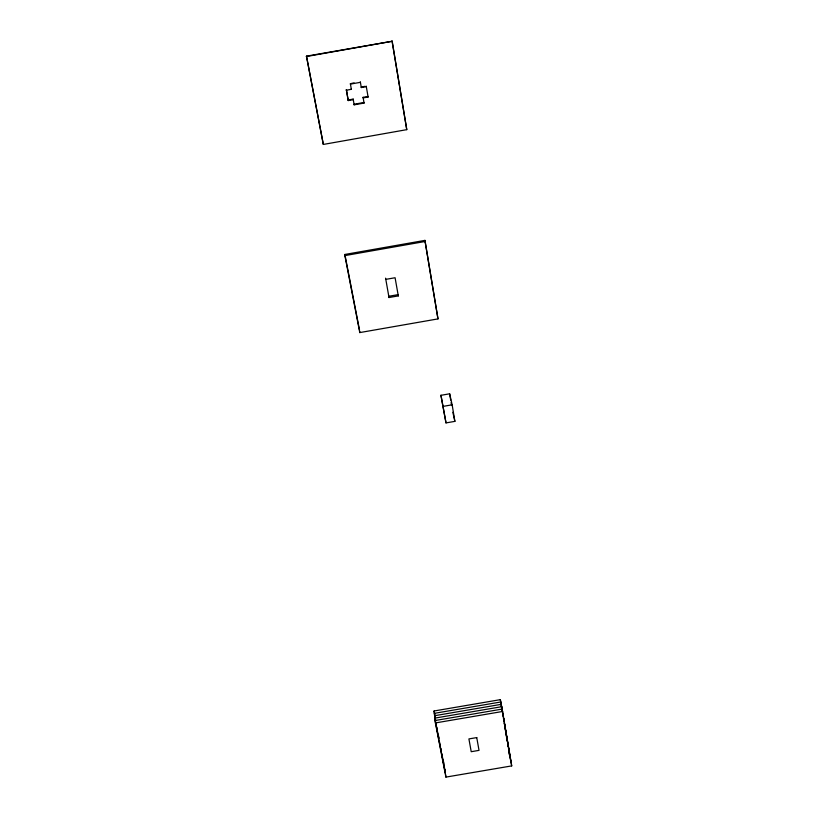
<?xml version="1.0" encoding="UTF-8"?>
<svg xmlns="http://www.w3.org/2000/svg" width="818" height="818" viewBox="0 0 818 818"><rect width="100%" height="100%" fill="white"/><g stroke="black" fill="none" stroke-linecap="round" stroke-linejoin="round"><path stroke-width="1.23" d="M348.233 100.563L346.351 89.653L348.233 100.563L353.202 99.684L353.182 99.09L348.233 99.97M344.869 255.605L344.879 254.459L424.931 240.38L437.978 318.897L359.777 332.578L344.869 255.605L425.207 241.474M323.325 144.438L306.474 56.145L392.19 41.268L406.771 129.653L323.325 144.438L306.474 56.145M306.3 56.565L392.19 41.268M351.617 83.364L354.112 82.915M360.37 82.342L350.38 84.111L350.38 83.579L351.321 89.326L346.341 90.205M364.981 86.34L361.249 87.005L361.3 87.546L366.29 86.667L366.219 86.125L368.11 97.035L363.141 97.915L363.09 97.332L368.039 96.452L368.11 97.035M354.133 104.837L364.061 103.078L364 102.475L354.112 104.234L354.133 104.837L353.182 99.09M385.728 279.378L395.084 277.742L398.305 295.901L389.01 297.537L385.595 278.161M440.953 395.319L449.655 393.795L452.149 404.808L454.88 421.372L446.004 422.906L440.953 395.319L446.004 422.906M443.223 406.362L452.149 404.808M434.082 710.985L500.34 699.666L511.7 765.904L445.912 777.1L435.411 722.938L434.082 710.985L434.808 714.727M500.81 701.987L434.348 713.347L435.554 719.595M502.242 709.063L435.145 720.515L445.381 773.337M435.411 722.938L502.722 711.445M406.771 129.653L392.016 40.9M437.978 318.897L424.931 240.38M452.845 412.292L454.88 421.372M509.246 753.562L509.726 755.996L508.489 748.46M510.708 760.924L504.399 723.214M511.7 765.904L501.761 706.691L434.879 718.112L436.331 725.638M435.585 720.73L434.614 715.719L501.281 704.329L502.324 710.627M436.792 726.987L437.272 729.492M438.489 735.75L438.969 738.255M440.912 748.265L441.393 750.771M443.336 760.791L443.816 763.286M436.822 728.143L438.765 738.184M439.246 740.689L440.462 746.967M441.679 753.235L445.319 772.049L445.033 769.554M344.879 254.459L359.501 329.951M360.329 81.81L361.3 87.546M363.09 97.332L364.061 103.078M502.743 713.143L503.152 715.658M503.571 718.173L503.99 720.699M500.34 699.666L502.211 710.944M502.681 713.296L503.039 715.955M503.51 718.316L503.868 720.975M504.338 723.347L507.17 741.026M507.651 743.439L507.998 746.036M449.655 393.795L450.687 400.043M451.107 402.538L451.516 405.033M398.305 295.901L398.131 294.633L388.867 296.259L389.01 297.537M445.616 774.564L445.912 777.1M359.746 331.188L359.777 332.578M351.321 88.773L351.321 89.326M476.751 737.591L468.908 738.92L471.219 751.701L479.021 750.372L476.751 737.591"/></g></svg>
